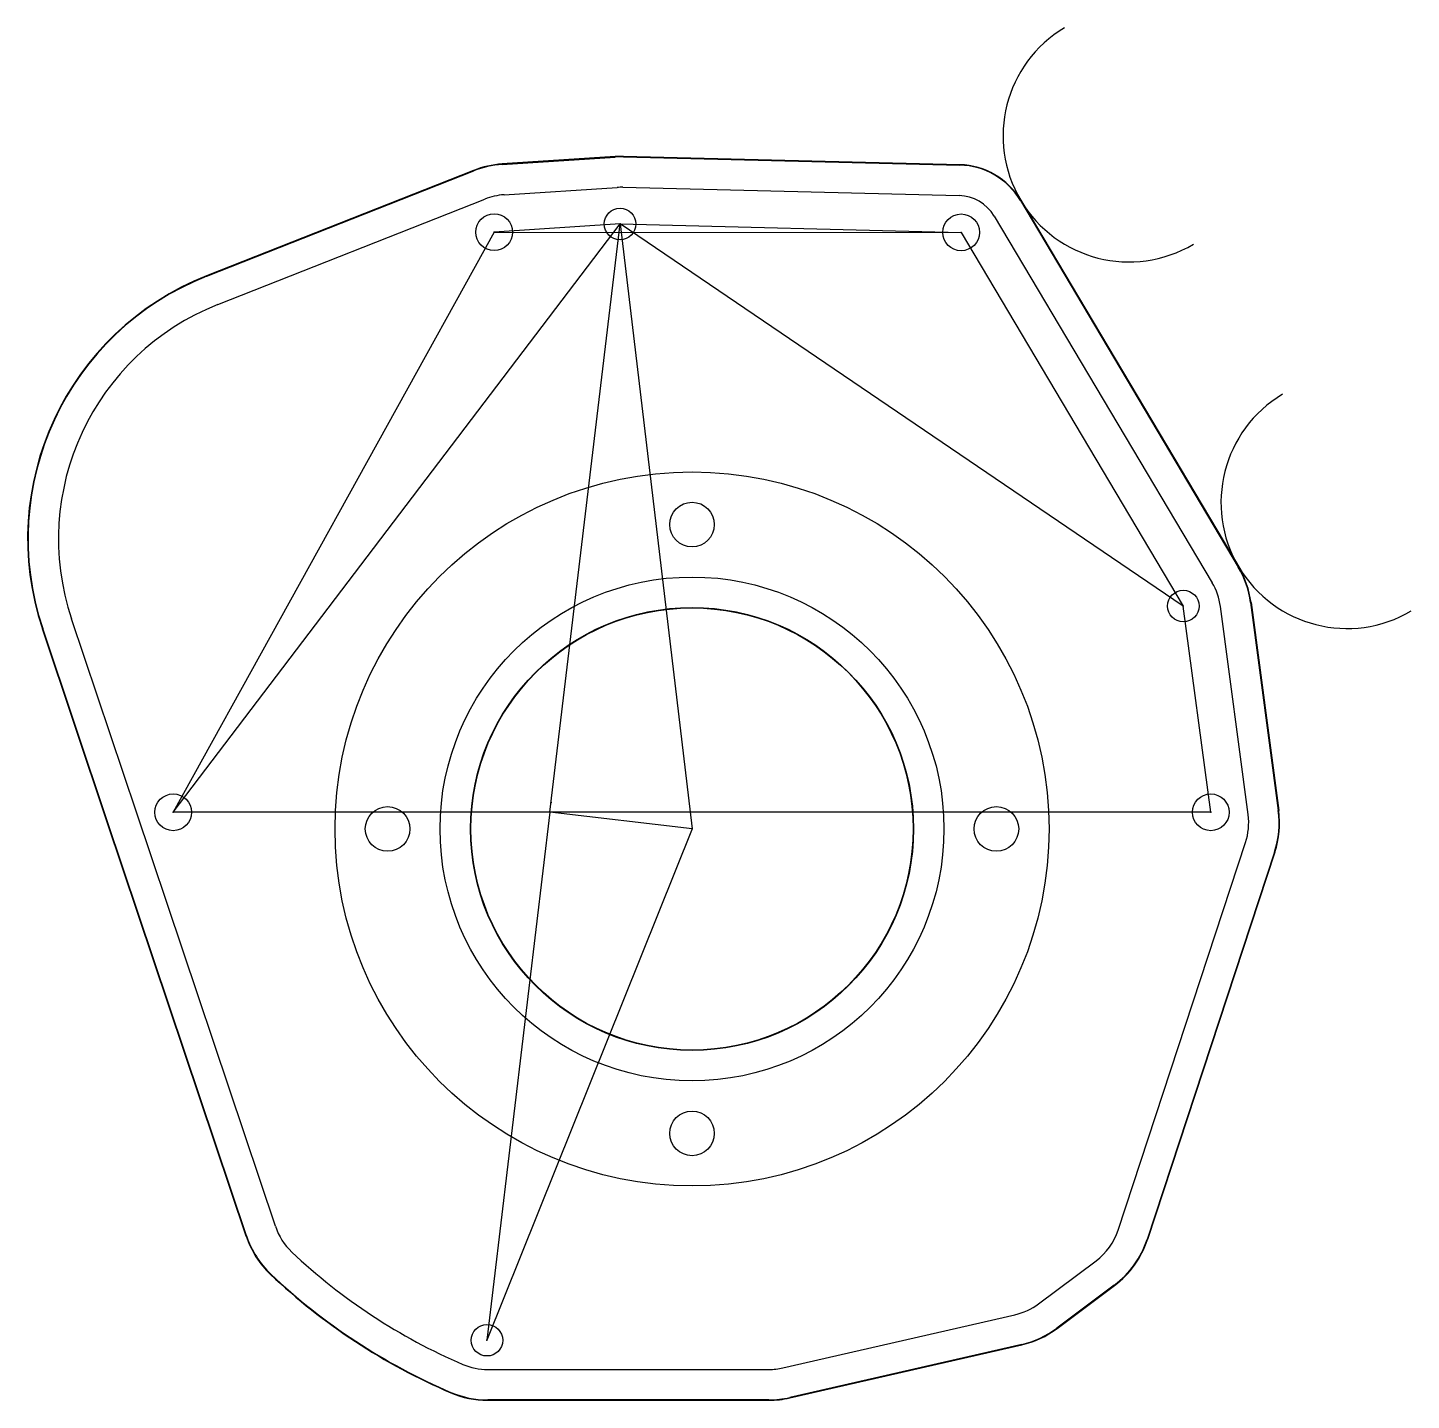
# Model space of a CAD drawing. Extents: x -7.9 to 8.6, y -6.8 to 9.5.
import ezdxf

# ---------------------------------------------------------------- set-up
doc = ezdxf.new("R2010")
doc.units = 0

msp = doc.modelspace()

# ---------------------------------------------------------------- linework, layer by layer
at = {"layer": 'Default', "color": 7, "linetype": 'CONTINUOUS'}
for p, q in [((-0.914284, 8.006212), (-2.262697, 7.918493)), ((-2.262697, 7.918493), (-0.914284, 8.006212)), ((-2.262372, 7.913503), (-0.913959, 8.001223)), ((-0.814413, 8.003234), (3.189569, 7.904854)), ((3.189692, 7.909852), (-0.814291, 8.008232)), ((-0.814291, 8.008232), (3.189692, 7.909852)), ((-2.600645, 7.842726), (-5.78054, 6.586856)), ((-5.78054, 6.586856), (-2.600645, 7.842726)), ((-5.778703, 6.582205), (-2.598808, 7.838076)), ((-2.23884, 7.551768), (-0.890427, 7.639487)), ((-0.823318, 7.640843), (3.180665, 7.542463)), ((-5.645546, 6.245048), (-2.465651, 7.500918)), ((3.90974, 7.483405), (6.50531, 3.117971)), ((6.509608, 3.120526), (3.914038, 7.48596)), ((3.914038, 7.48596), (6.509608, 3.120526)), ((3.598155, 7.298145), (6.193725, 2.932711)), ((-6.17788, 0.198227), (-0.856903, 7.204168)), ((-2.356233, 7.106631), (-6.17788, 0.198227)), ((-0.856903, 7.204168), (-2.356233, 7.106631)), ((-2.356233, 7.106631), (3.204372, 7.104381)), ((-1.69201, 0.20179), (-0.856903, 7.204168)), ((-0.856903, 7.204168), (0, 0)), ((5.850394, 2.654092), (-0.856903, 7.204168)), ((-0.856903, 7.204168), (3.204372, 7.104381)), ((3.204372, 7.104381), (5.850394, 2.654092)), ((6.177141, 0.198233), (5.850394, 2.654092)), ((6.622227, 0.170194), (6.292516, 2.648329)), ((6.65185, 2.696138), (6.981561, 0.218002)), ((6.986517, 0.218662), (6.656806, 2.696797)), ((6.656806, 2.696797), (6.986517, 0.218662)), ((-6.61538, 0.198227), (-7.387772, 2.500614)), ((-7.736189, 2.383729), (-6.963797, 0.081343)), ((-6.963797, 0.081343), (-7.736189, 2.383729)), ((-6.959057, 0.082933), (-7.731448, 2.385319)), ((-4.961553, -4.731589), (-6.61538, 0.198227)), ((6.177141, 0.198233), (-6.17788, 0.198227)), ((-1.69201, 0.20179), (-2.442209, -6.088634)), ((0, 0), (-1.69201, 0.20179)), ((-6.963797, 0.081343), (-5.30997, -4.848474)), ((-5.30997, -4.848474), (-6.963797, 0.081343)), ((-5.305229, -4.846884), (-6.959057, 0.082933)), ((0, 0), (-2.442145, -6.088475)), ((5.073718, -4.775914), (6.591217, -0.163095)), ((6.935562, -0.276375), (5.418064, -4.889195)), ((5.422813, -4.890757), (6.940312, -0.277938)), ((6.940312, -0.277938), (5.422813, -4.890757)), ((4.127426, -5.654431), (4.81128, -5.14154)), ((5.02878, -5.43154), (4.344926, -5.944431)), ((4.347926, -5.948431), (5.03178, -5.43554)), ((5.03178, -5.43554), (4.347926, -5.948431)), ((1.082585, -6.417622), (3.844731, -5.785532)), ((-2.442145, -6.088475), (-2.442209, -6.088634)), ((3.925595, -6.138897), (1.163449, -6.770987)), ((1.164565, -6.775861), (3.926711, -6.143771)), ((3.926711, -6.143771), (1.164565, -6.775861)), ((-2.432634, -6.43652), (0.91528, -6.43652)), ((0.91528, -6.79902), (-2.432634, -6.79902)), ((-2.432634, -6.80402), (0.91528, -6.80402)), ((0.91528, -6.80402), (-2.432634, -6.80402))]:
    msp.add_line(p, q, dxfattribs=at)
at = {"layer": 'Default', "color": 9, "linetype": 'CONTINUOUS'}
for centre, radius in [((-2.356233, 7.106631), 0.21875), ((-0.856903, 7.204168), 0.1875), ((3.204372, 7.104381), 0.21875), ((0, 0, -0.125), 4.251), ((0, 3.625), 0.265625), ((0, 0, -0.625), 3), ((5.850394, 2.654092), 0.1875), ((-6.17788, 0.198227), 0.21875), ((6.177141, 0.198233), 0.21875), ((-3.625, 0), 0.265625), ((3.625, 0), 0.265625), ((0, -3.625), 0.265625), ((-2.442209, -6.088634), 0.1875)]:
    msp.add_circle(centre, radius, dxfattribs=at)
at = {"layer": 'Default', "color": 7, "linetype": 'CONTINUOUS'}
for radius in [2.6375, 2.6325, 2.6325]:
    msp.add_circle((0, 0, -0.625), radius, dxfattribs=at)
for centre, radius, start, end in [((5.203354, 8.252553), 1.5, 120.734581, 210.734581), ((-2.190153, 6.80335), 1.1175, 93.722057, 111.551083), ((-2.190153, 6.80335), 1.1175, 93.722057, 111.551083), ((-2.190153, 6.80335), 1.1125, 93.722057, 111.551083), ((-0.84174, 6.891069), 1.1175, 88.592497, 93.722057), ((-0.84174, 6.891069), 1.1175, 88.592497, 93.722057), ((-0.84174, 6.891069), 1.1125, 88.592497, 93.722057), ((3.168383, 7.042614), 0.8675, 30.734581, 88.592497), ((3.168383, 7.042614), 0.8675, 30.734581, 88.592497), ((3.168383, 7.042614), 0.8625, 30.734581, 88.592497), ((-0.84174, 6.891069), 0.75, 88.592497, 93.722057), ((-2.190153, 6.80335), 0.75, 93.722057, 111.551083), ((3.168383, 7.042614), 0.5, 30.734581, 88.592497), ((5.203354, 8.252553), 1.5, 210.734581, 300.734581), ((-4.543554, 3.454776), 3.3675, 111.551083, 198.545284), ((-4.543554, 3.454776), 3.3675, 111.551083, 198.545284), ((-4.543554, 3.454776), 3.3625, 111.551083, 198.545284), ((-4.543554, 3.454776), 3, 111.551083, 198.545284), ((7.798924, 3.887119), 1.5, 120.734581, 210.734581), ((5.549067, 2.549414), 1.1125, 7.578583, 30.734581), ((5.549067, 2.549414), 1.1175, 7.578583, 30.734581), ((5.549067, 2.549414), 1.1175, 7.578583, 30.734581), ((7.798924, 3.887119), 1.5, 210.734581, 300.734581), ((5.549067, 2.549414), 0.75, 7.578583, 30.734581), ((5.878778, 0.071279), 0.75, 341.790128, 367.578583), ((5.878778, 0.071279), 1.1125, 341.790128, 367.578583), ((5.878778, 0.071279), 1.1175, 341.790128, 367.578583), ((5.878778, 0.071279), 1.1175, 341.790128, 367.578583), ((-4.250499, -4.493049), 0.75, 198.545284, 226.589005), ((4.36128, -4.54154), 0.75, 306.869898, 341.790128), ((-4.250499, -4.493049), 1.1175, 198.545284, 226.589005), ((-4.250499, -4.493049), 1.1175, 198.545284, 226.589005), ((-4.250499, -4.493049), 1.1125, 198.545284, 226.589005), ((4.36128, -4.54154), 1.1125, 306.869898, 341.790128), ((4.36128, -4.54154), 1.1175, 306.869898, 341.790128), ((4.36128, -4.54154), 1.1175, 306.869898, 341.790128), ((0, 0), 6.935, 226.589005, 246.839263), ((0, 0), 7.3025, 226.589005, 246.839263), ((0, 0), 7.3025, 226.589005, 246.839263), ((0, 0), 7.2975, 226.589005, 246.839263), ((3.677426, -5.054431), 0.75, 282.889632, 306.869898), ((3.677426, -5.054431), 1.1125, 282.889632, 306.869898), ((3.677426, -5.054431), 1.1175, 282.889632, 306.869898), ((3.677426, -5.054431), 1.1175, 282.889632, 306.869898), ((-2.432634, -5.68652), 0.75, 246.839263, 270), ((0.91528, -5.68652), 0.75, 270, 282.889632), ((-2.432634, -5.68652), 1.1175, 246.839263, 270), ((-2.432634, -5.68652), 1.1175, 246.839263, 270), ((-2.432634, -5.68652), 1.1125, 246.839263, 270), ((0.91528, -5.68652), 1.1125, 270, 282.889632), ((0.91528, -5.68652), 1.1175, 270, 282.889632), ((0.91528, -5.68652), 1.1175, 270, 282.889632)]:
    msp.add_arc(centre, radius, start, end, dxfattribs=at)
at = {"layer": 'Default', "color": 7}
for p in [(-2.356233, 7.106631), (-0.856903, 7.204168), (3.204372, 7.104381), (5.850394, 2.654092), (-6.17788, 0.198227), (-1.677107, 0.315553), (6.177141, 0.198233), (0, 0), (-2.442209, -6.088634)]:
    msp.add_point(p, dxfattribs=at)

doc.saveas('drawing.dxf')
